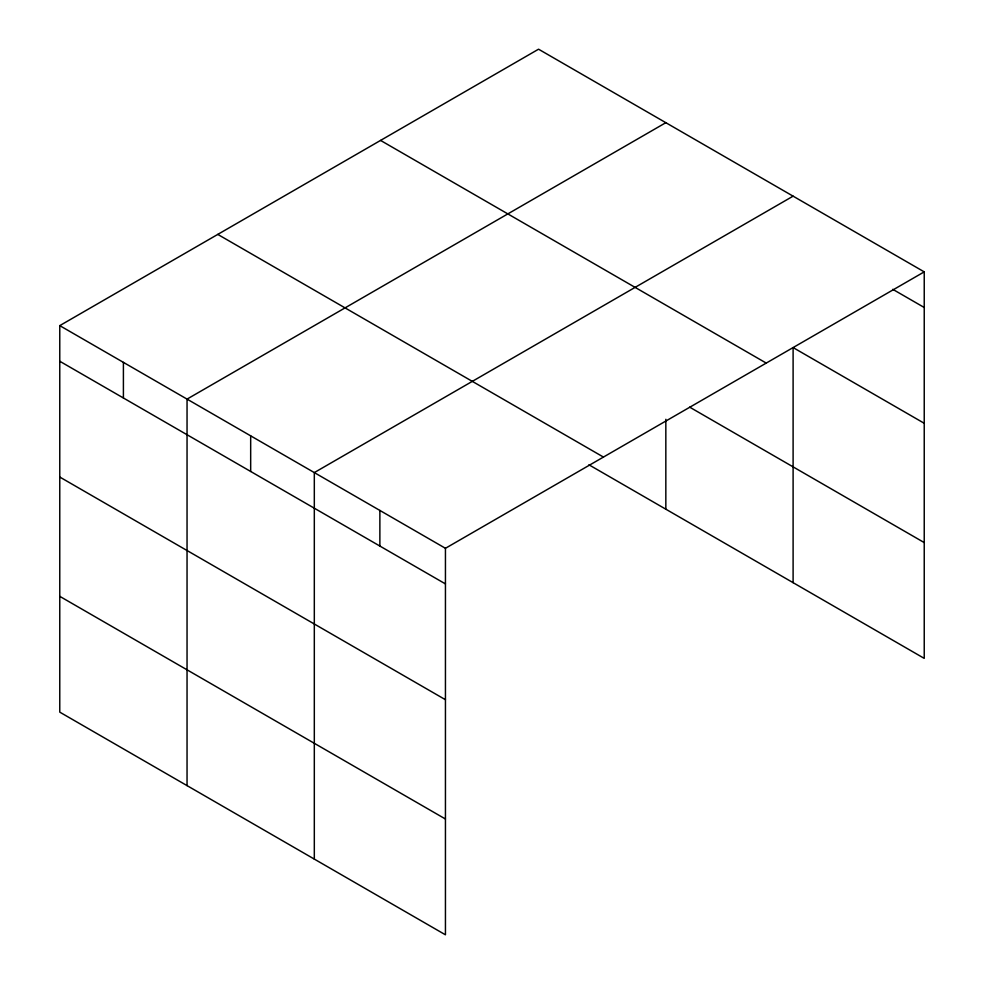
<?xml version="1.0" encoding="UTF-8"?>
<svg xmlns="http://www.w3.org/2000/svg" width="984" height="984" viewBox="0 0 984 984"><rect width="100%" height="100%" fill="white"/><g stroke="black" fill="none" stroke-linecap="round" stroke-linejoin="round"><path stroke-width="1.48" d="M924.234 271.867L538.556 49.2L59.766 325.63L59.766 712.133L445.444 934.8L445.444 548.297L924.234 271.867L924.234 658.37L588.936 464.792M665.836 122.68L187.046 399.11L187.046 785.613M793.104 196.16L314.314 472.591L314.314 859.094M892.759 289.321L924.234 307.488M924.234 423.28L793.104 347.573L793.104 582.663M380.562 140.417L766.229 363.084M689.698 407.167L924.234 542.578M217.772 234.401L603.438 457.068M59.766 325.63L445.444 548.297M59.766 361.251L445.444 583.906M59.766 477.043L445.444 699.71M59.766 596.341L445.444 819.008M665.836 419.295L665.836 509.183M379.873 510.438L379.873 546.058M250.674 435.851L250.674 471.459M123.406 362.37L123.406 397.991"/></g></svg>
